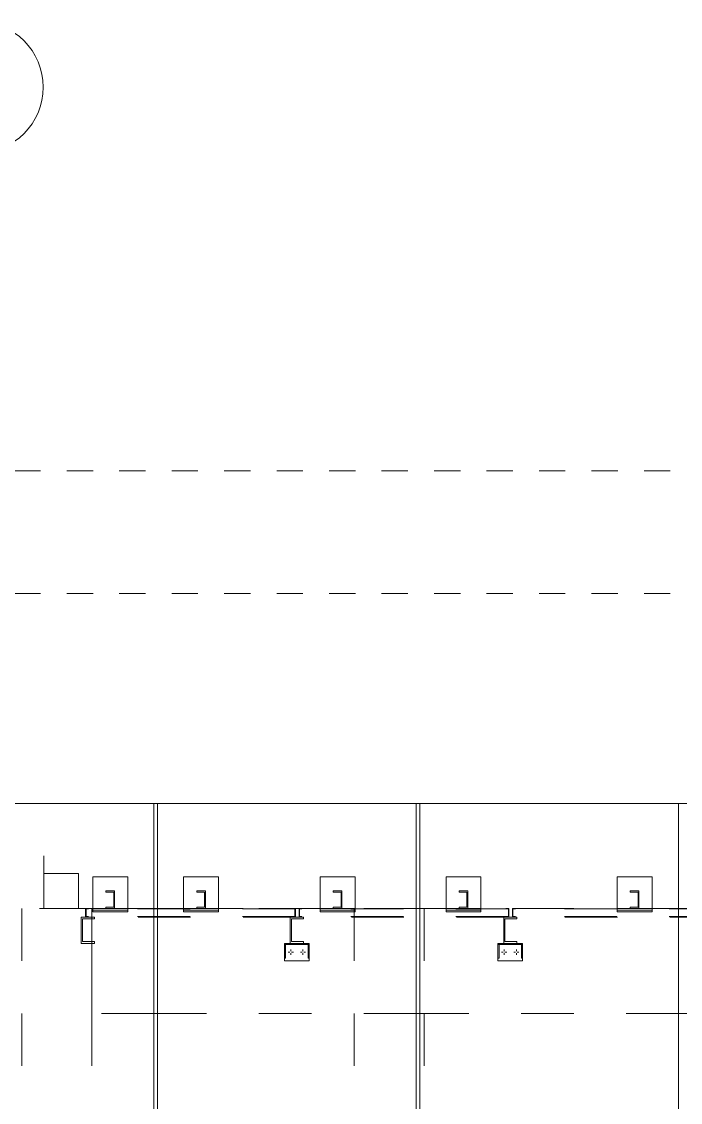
# Model space of a CAD drawing. Header units: millimetres. Extents: x 663313 to 1226001, y 1431724 to 1620898.
# Drawn here: x 663743.15 to 663746.92, y 1524741.27 to 1524747.45 of the extents above; entities that cross this region are included whole.
import ezdxf

# ---------------------------------------------------------------- set-up
doc = ezdxf.new("R2010")
doc.units = ezdxf.units.MM
for name, pattern in [('XKITLINE00', [0]), ('XKITLINE01', [4, 1, -1, 1, -1]), ('XKITLINE02', [4, 2, -2])]:
    doc.linetypes.add(name, pattern=pattern)
doc.layers.add('000 - 0_HIDE_OBJ_FRAMING_DEF_SUB', color=7, linetype='Continuous', plot=False)
for name, color, linetype, lineweight in [('Bolt', 7, 'Continuous', 0), ('Part', 7, 'Continuous', 0), ('S-GRID', 7, 'Continuous', 9)]:
    doc.layers.add(name, color=color, linetype=linetype, lineweight=lineweight)

# ---------------------------------------------------------------- blocks, each defined once
blk = doc.blocks.new('*A2520974')
at = {"layer": 'S-GRID', "color": 7, "linetype": 'XKITLINE01', "lineweight": 0}
blk.add_line((170.447252, 78.482036), (412.473057, 78.482036), dxfattribs=at)
blk = doc.blocks.new('*A2521975')
at = {"layer": 'S-GRID', "color": 7, "linetype": 'XKITLINE01', "lineweight": 0}
blk.add_line((170.447252, 73.815369), (412.473057, 73.815369), dxfattribs=at)
blk = doc.blocks.new('*A27151169')
at = {"layer": 'Part', "color": 7, "linetype": 'XKITLINE02', "lineweight": 0}
for p, q in [((324.898858, 63.148703), (323.565509, 63.148703)), ((323.565525, 61.815369), (323.565525, 63.148703)), ((324.898858, 61.815369), (324.898858, 63.148703)), ((364.901596, 63.148703), (363.568249, 63.148703)), ((363.568262, 63.148703), (363.568262, 61.815369)), ((364.901596, 61.815369), (364.901596, 63.148703)), ((323.565509, 61.815369), (324.898858, 61.815369)), ((363.568249, 61.815369), (364.901596, 61.815369))]:
    blk.add_line(p, q, dxfattribs=at)
blk = doc.blocks.new('*A27171171')
at = {"layer": 'Part', "color": 7, "linetype": 'XKITLINE02', "lineweight": 0}
for p, q in [((325.400606, 61.815369), (325.400589, 61.815369)), ((325.400589, 61.815369), (325.400589, 57.815369)), ((327.767257, 61.815369), (325.400589, 61.815369)), ((325.400606, 57.815369), (325.400606, 61.815369)), ((337.767257, 61.815369), (327.900591, 61.815369)), ((347.767257, 61.815369), (337.900591, 61.815369)), ((357.767257, 61.815369), (347.900591, 61.815369)), ((367.767257, 61.815369), (357.900591, 61.815369)), ((369.068292, 61.815369), (367.900591, 61.815369)), ((369.068275, 57.815369), (369.068275, 61.815369)), ((369.068292, 57.815369), (369.068292, 61.815369)), ((325.400589, 57.815369), (325.400606, 57.815369)), ((327.767257, 57.815369), (325.400589, 57.815369)), ((337.767257, 57.815369), (327.900591, 57.815369)), ((347.767257, 57.815369), (337.900591, 57.815369)), ((357.767257, 57.815369), (347.900591, 57.815369)), ((367.767257, 57.815369), (357.900591, 57.815369)), ((369.068292, 57.815369), (367.900591, 57.815369))]:
    blk.add_line(p, q, dxfattribs=at)
at = {"layer": 'Part', "color": 7, "linetype": 'XKITLINE00', "lineweight": 0}
for p, q in [((327.900591, 61.815369), (327.767257, 61.815369)), ((337.900591, 61.815369), (337.767257, 61.815369)), ((347.900591, 61.815369), (347.767257, 61.815369)), ((357.900591, 61.815369), (357.767257, 61.815369)), ((367.900591, 61.815369), (367.767257, 61.815369)), ((327.900591, 57.815369), (327.767257, 57.815369)), ((337.900591, 57.815369), (337.767257, 57.815369)), ((347.900591, 57.815369), (347.767257, 57.815369)), ((357.900591, 57.815369), (357.767257, 57.815369)), ((367.900591, 57.815369), (367.767257, 57.815369))]:
    blk.add_line(p, q, dxfattribs=at)
blk = doc.blocks.new('*A27181172')
at = {"layer": 'Part', "color": 7, "linetype": 'XKITLINE02', "lineweight": 0}
for p, q in [((323.565525, 61.815369), (323.565525, 65.815369)), ((327.767257, 65.815369), (323.565525, 65.815369)), ((323.565539, 61.815369), (323.565539, 65.815369)), ((337.767257, 65.815369), (327.900591, 65.815369)), ((347.767257, 65.815369), (337.900591, 65.815369)), ((357.767257, 65.815369), (347.900591, 65.815369)), ((366.402226, 65.815369), (357.900591, 65.815369)), ((366.402212, 61.815369), (366.402212, 65.815369)), ((366.402212, 65.815369), (366.402226, 65.815369)), ((366.402226, 65.815369), (366.402226, 61.815369)), ((327.767257, 61.815369), (323.565525, 61.815369)), ((337.767257, 61.815369), (327.900591, 61.815369)), ((347.767257, 61.815369), (337.900591, 61.815369)), ((357.767257, 61.815369), (347.900591, 61.815369)), ((366.402226, 61.815369), (357.900591, 61.815369)), ((366.402226, 61.815369), (366.402212, 61.815369))]:
    blk.add_line(p, q, dxfattribs=at)
at = {"layer": 'Part', "color": 7, "linetype": 'XKITLINE00', "lineweight": 0}
for p, q in [((327.900591, 65.815369), (327.767257, 65.815369)), ((337.900591, 65.815369), (337.767257, 65.815369)), ((347.900591, 65.815369), (347.767257, 65.815369)), ((357.900591, 65.815369), (357.767257, 65.815369)), ((327.900591, 61.815369), (327.767257, 61.815369)), ((337.900591, 61.815369), (337.767257, 61.815369)), ((347.900591, 61.815369), (347.767257, 61.815369)), ((357.900591, 61.815369), (357.767257, 61.815369))]:
    blk.add_line(p, q, dxfattribs=at)
blk = doc.blocks.new('*A27191173')
at = {"layer": 'Part', "color": 7, "linetype": 'XKITLINE02', "lineweight": 0}
for p, q in [((341.432171, 61.815369), (349.432171, 61.815369)), ((341.432171, 61.815369), (341.432171, 61.482036)), ((349.410837, 61.794036), (341.453504, 61.794036)), ((341.453504, 61.503369), (341.453504, 61.794036)), ((349.410837, 61.794036), (349.410837, 61.503369)), ((349.432171, 61.815369), (349.432171, 61.482036)), ((349.432171, 61.482036), (341.432171, 61.482036)), ((349.410837, 61.503369), (341.453504, 61.503369))]:
    blk.add_line(p, q, dxfattribs=at)
blk = doc.blocks.new('*A27391193')
at = {"layer": '000 - 0_HIDE_OBJ_FRAMING_DEF_SUB', "color": 7, "linetype": 'XKITLINE00', "lineweight": 0}
for p, q in [((347.767257, 65.815369), (337.90058, 65.815369)), ((337.900591, 51.882036), (337.900591, 65.815369)), ((347.767257, 65.815369), (347.767257, 51.882036))]:
    blk.add_line(p, q, dxfattribs=at)
at = {"layer": '000 - 0_HIDE_OBJ_FRAMING_DEF_SUB', "color": 7, "linetype": 'XKITLINE02', "lineweight": 0}
for p, q in [((337.90058, 65.815369), (337.90058, 51.882036)), ((347.767247, 65.815369), (347.767247, 51.882036))]:
    blk.add_line(p, q, dxfattribs=at)
blk = doc.blocks.new('*A27401194')
at = {"layer": '000 - 0_HIDE_OBJ_FRAMING_DEF_SUB', "color": 7, "linetype": 'XKITLINE00', "lineweight": 0}
for p, q in [((337.767257, 65.815369), (327.90058, 65.815369)), ((327.900591, 51.882036), (327.900591, 65.815369)), ((337.767257, 65.815369), (337.767257, 51.882036))]:
    blk.add_line(p, q, dxfattribs=at)
at = {"layer": '000 - 0_HIDE_OBJ_FRAMING_DEF_SUB', "color": 7, "linetype": 'XKITLINE02', "lineweight": 0}
for p, q in [((327.90058, 65.815369), (327.90058, 51.882036)), ((337.767247, 65.815369), (337.767247, 51.882036))]:
    blk.add_line(p, q, dxfattribs=at)
blk = doc.blocks.new('*A27411195')
at = {"layer": '000 - 0_HIDE_OBJ_FRAMING_DEF_SUB', "color": 7, "linetype": 'XKITLINE00', "lineweight": 0}
for q in [(322.433914, 65.815369), (327.767257, 51.882036)]:
    blk.add_line((327.767257, 65.815369), q, dxfattribs=at)
at = {"layer": '000 - 0_HIDE_OBJ_FRAMING_DEF_SUB', "color": 7, "linetype": 'XKITLINE02', "lineweight": 0}
blk.add_line((327.767247, 65.815369), (327.767247, 51.882036), dxfattribs=at)
blk = doc.blocks.new('*A27721226')
at = {"layer": 'Part', "color": 7, "linetype": 'XKITLINE02', "lineweight": 0}
for p, q in [((325.400618, 61.815369), (322.733934, 61.815369)), ((322.733934, 61.815369), (322.733934, 18.482036)), ((322.733951, 61.815369), (322.733951, 51.882036)), ((325.400601, 61.815369), (325.400601, 18.482036)), ((325.400601, 61.815369), (325.400618, 61.815369)), ((325.400618, 61.815369), (325.400618, 51.882036))]:
    blk.add_line(p, q, dxfattribs=at)
blk = doc.blocks.new('*A27731227')
at = {"layer": 'Part', "color": 7, "linetype": 'XKITLINE02', "lineweight": 0}
for p, q in [((338.067285, 61.815369), (335.400601, 61.815369)), ((335.400601, 61.815369), (335.400601, 18.482036)), ((335.400618, 61.815369), (335.400618, 31.882036)), ((338.067268, 61.815369), (338.067268, 18.482036)), ((338.067268, 61.815369), (338.067285, 61.815369)), ((338.067285, 61.815369), (338.067285, 31.882036))]:
    blk.add_line(p, q, dxfattribs=at)
blk = doc.blocks.new('*A28961350')
at = {"layer": 'Part', "color": 7, "linetype": 'XKITLINE02', "lineweight": 0}
for p, q in [((341.298837, 61.815369), (341.186475, 61.815369)), ((341.186475, 61.794036), (341.277504, 61.794036)), ((341.277503, 61.794036), (341.277504, 61.794036)), ((341.277504, 61.794036), (341.277504, 61.503369)), ((341.298836, 61.815369), (341.298837, 61.815369)), ((341.298837, 61.482036), (341.298837, 61.815369)), ((341.277504, 61.503369), (341.186475, 61.503369)), ((341.298837, 61.482036), (341.186475, 61.482036)), ((341.298836, 61.482036), (341.298837, 61.482036))]:
    blk.add_line(p, q, dxfattribs=at)
blk = doc.blocks.new('*A28971351')
at = {"layer": 'Part', "color": 7, "linetype": 'XKITLINE02', "lineweight": 0}
for p, q in [((333.165504, 61.815369), (333.053057, 61.815369)), ((333.053057, 61.794036), (333.14417, 61.794036)), ((333.14417, 61.794036), (333.14417, 61.794036)), ((333.14417, 61.794036), (333.14417, 61.503369)), ((333.165503, 61.815369), (333.165504, 61.815369)), ((333.165504, 61.482036), (333.165504, 61.815369)), ((333.14417, 61.503369), (333.053057, 61.503369)), ((333.165504, 61.482036), (333.053057, 61.482036)), ((333.165503, 61.482036), (333.165504, 61.482036))]:
    blk.add_line(p, q, dxfattribs=at)
blk = doc.blocks.new('*A29071361')
at = {"layer": 'Bolt', "color": 7, "linetype": 'XKITLINE00', "lineweight": 0}
for p, q in [((341.015457, 60.148703), (341.082057, 60.148703)), ((341.115457, 60.248703), (341.115457, 60.182103)), ((341.215457, 60.148703), (341.148857, 60.148703)), ((341.482123, 60.148703), (341.548723, 60.148703)), ((341.582123, 60.248703), (341.582123, 60.182103)), ((341.682123, 60.148703), (341.615523, 60.148703)), ((341.115457, 60.048703), (341.115457, 60.115303)), ((341.582123, 60.048703), (341.582123, 60.115303))]:
    blk.add_line(p, q, dxfattribs=at)
blk = doc.blocks.new('*A29081362')
at = {"layer": 'Part', "color": 7, "linetype": 'XKITLINE02', "lineweight": 0}
for p, q in [((341.815457, 60.482036), (341.775456, 60.482036)), ((341.775457, 59.915369), (341.775457, 60.482036)), ((341.815457, 60.482036), (341.815457, 59.915369)), ((341.775456, 59.915369), (341.815457, 59.915369)), ((341.815457, 59.915369), (341.815456, 59.915369))]:
    blk.add_line(p, q, dxfattribs=at)
blk = doc.blocks.new('*A29091363')
at = {"layer": 'Part', "color": 7, "linetype": 'XKITLINE02', "lineweight": 0}
for p, q in [((340.922123, 60.482036), (340.882123, 60.482036)), ((340.882123, 59.915369), (340.882123, 60.482036)), ((340.922123, 60.482036), (340.922123, 59.915369)), ((340.882123, 59.915369), (340.922123, 59.915369)), ((340.922123, 59.915369), (340.922123, 59.915369))]:
    blk.add_line(p, q, dxfattribs=at)
blk = doc.blocks.new('*A29101364')
at = {"layer": 'Part', "color": 7, "linetype": 'XKITLINE02', "lineweight": 0}
for p, q in [((341.815457, 60.482036), (340.882123, 60.482036)), ((340.882124, 60.482036), (340.882123, 59.815369)), ((341.815457, 60.435369), (340.882123, 60.435369)), ((341.815457, 60.435369), (341.815456, 60.435369)), ((341.815457, 60.482036), (341.815457, 59.815369)), ((341.815457, 59.815369), (341.815457, 60.435369)), ((340.882123, 59.815369), (341.815457, 59.815369))]:
    blk.add_line(p, q, dxfattribs=at)
blk = doc.blocks.new('*A29111365')
at = {"layer": 'Part', "color": 7, "linetype": 'XKITLINE02', "lineweight": 0}
for p, q in [((339.400574, 62.432036), (339.400574, 62.482036)), ((339.400574, 62.482036), (339.733921, 62.482036)), ((339.700587, 62.432036), (339.400574, 62.432036)), ((339.400587, 62.432036), (339.400587, 62.482036)), ((339.700574, 61.865369), (339.700574, 62.432036)), ((339.700587, 61.865369), (339.700587, 62.432036)), ((339.733907, 61.815369), (339.733907, 62.482036)), ((339.733921, 61.815369), (339.733921, 62.482036)), ((339.400574, 61.815369), (339.400574, 61.865369)), ((339.400574, 61.865369), (339.700587, 61.865369)), ((339.733921, 61.815369), (339.400574, 61.815369)), ((339.400587, 61.815369), (339.400587, 61.865369))]:
    blk.add_line(p, q, dxfattribs=at)
blk = doc.blocks.new('*A29121366')
at = {"layer": 'Part', "color": 7, "linetype": 'XKITLINE02', "lineweight": 0}
for p, q in [((338.900572, 61.748703), (338.900572, 61.815369)), ((338.900572, 61.815369), (338.900586, 61.815369)), ((338.900572, 61.815369), (340.233919, 61.815369)), ((338.900586, 61.748703), (338.900586, 61.815369)), ((340.233905, 61.748703), (340.233905, 61.815369)), ((340.233919, 61.815369), (340.233919, 61.748703)), ((338.900586, 61.748703), (338.900572, 61.748703)), ((338.900572, 61.748703), (340.233919, 61.748703))]:
    blk.add_line(p, q, dxfattribs=at)
blk = doc.blocks.new('*A29161370')
at = {"layer": 'Part', "color": 7, "linetype": 'XKITLINE02', "lineweight": 0}
for p, q in [((333.298837, 61.815369), (341.298837, 61.815369)), ((333.298837, 61.815369), (333.298837, 61.482036)), ((341.277504, 61.794036), (333.32017, 61.794036)), ((333.32017, 61.503369), (333.32017, 61.794036)), ((341.277504, 61.794036), (341.277504, 61.503369)), ((341.298837, 61.815369), (341.298837, 61.482036)), ((341.298837, 61.482036), (333.298837, 61.482036)), ((341.277504, 61.503369), (333.32017, 61.503369))]:
    blk.add_line(p, q, dxfattribs=at)
blk = doc.blocks.new('*A29171371')
at = {"layer": 'Part', "color": 7, "linetype": 'XKITLINE02', "lineweight": 0}
for p, q in [((325.165504, 61.815369), (333.165504, 61.815369)), ((325.165504, 61.815369), (325.165504, 61.482036)), ((333.14417, 61.794036), (325.186837, 61.794036)), ((325.186837, 61.503369), (325.186837, 61.794036)), ((333.14417, 61.794036), (333.14417, 61.503369)), ((333.165504, 61.815369), (333.165504, 61.482036)), ((333.165504, 61.482036), (325.165504, 61.482036)), ((333.14417, 61.503369), (325.186837, 61.503369))]:
    blk.add_line(p, q, dxfattribs=at)
blk = doc.blocks.new('*A29181372')
at = {"layer": 'Bolt', "color": 7, "linetype": 'XKITLINE00', "lineweight": 0}
for p, q in [((332.882123, 60.148703), (332.948723, 60.148703)), ((332.982123, 60.248703), (332.982123, 60.182103)), ((333.082123, 60.148703), (333.015523, 60.148703)), ((333.34879, 60.148703), (333.41539, 60.148703)), ((333.44879, 60.248703), (333.44879, 60.182103)), ((333.54879, 60.148703), (333.48219, 60.148703)), ((332.982123, 60.048703), (332.982123, 60.115303)), ((333.44879, 60.048703), (333.44879, 60.115303))]:
    blk.add_line(p, q, dxfattribs=at)
blk = doc.blocks.new('*A29191373')
at = {"layer": 'Part', "color": 7, "linetype": 'XKITLINE02', "lineweight": 0}
for p, q in [((333.682123, 60.482036), (333.642123, 60.482036)), ((333.642123, 59.915369), (333.642123, 60.482036)), ((333.682123, 60.482036), (333.682123, 59.915369)), ((333.642123, 59.915369), (333.682123, 59.915369)), ((333.682123, 59.915369), (333.682123, 59.915369))]:
    blk.add_line(p, q, dxfattribs=at)
blk = doc.blocks.new('*A29201374')
at = {"layer": 'Part', "color": 7, "linetype": 'XKITLINE02', "lineweight": 0}
for p, q in [((332.78879, 60.482036), (332.748789, 60.482036)), ((332.74879, 59.915369), (332.74879, 60.482036)), ((332.78879, 60.482036), (332.78879, 59.915369)), ((332.748789, 59.915369), (332.78879, 59.915369)), ((332.78879, 59.915369), (332.788789, 59.915369))]:
    blk.add_line(p, q, dxfattribs=at)
blk = doc.blocks.new('*A29211375')
at = {"layer": 'Part', "color": 7, "linetype": 'XKITLINE02', "lineweight": 0}
for p, q in [((333.682124, 60.482036), (332.748789, 60.482036)), ((333.682123, 60.435369), (332.748789, 60.435369)), ((332.74879, 60.482036), (332.74879, 59.815369)), ((333.682123, 59.815369), (333.682123, 60.435369)), ((333.682123, 60.435369), (333.682123, 60.435369)), ((333.682124, 60.482036), (333.682124, 59.815369)), ((332.74879, 59.815369), (333.682124, 59.815369))]:
    blk.add_line(p, q, dxfattribs=at)
blk = doc.blocks.new('*A29221376')
at = {"layer": 'Part', "color": 7, "linetype": 'XKITLINE02', "lineweight": 0}
for p, q in [((329.400574, 62.432036), (329.400574, 62.482036)), ((329.400574, 62.482036), (329.733921, 62.482036)), ((329.700587, 62.432036), (329.400574, 62.432036)), ((329.400587, 62.432036), (329.400587, 62.482036)), ((329.700574, 61.865369), (329.700574, 62.432036)), ((329.700587, 61.865369), (329.700587, 62.432036)), ((329.733907, 61.815369), (329.733907, 62.482036)), ((329.733921, 61.815369), (329.733921, 62.482036)), ((329.400574, 61.815369), (329.400574, 61.865369)), ((329.400574, 61.865369), (329.700587, 61.865369)), ((329.733921, 61.815369), (329.400574, 61.815369)), ((329.400587, 61.815369), (329.400587, 61.865369))]:
    blk.add_line(p, q, dxfattribs=at)
blk = doc.blocks.new('*A29231377')
at = {"layer": 'Part', "color": 7, "linetype": 'XKITLINE02', "lineweight": 0}
for p, q in [((334.600574, 62.432036), (334.600574, 62.482036)), ((334.600574, 62.482036), (334.933921, 62.482036)), ((334.900587, 62.432036), (334.600574, 62.432036)), ((334.600587, 62.432036), (334.600587, 62.482036)), ((334.900574, 61.865369), (334.900574, 62.432036)), ((334.900587, 61.865369), (334.900587, 62.432036)), ((334.933907, 61.815369), (334.933907, 62.482036)), ((334.933921, 61.815369), (334.933921, 62.482036)), ((334.600574, 61.815369), (334.600574, 61.865369)), ((334.600574, 61.865369), (334.900587, 61.865369)), ((334.933921, 61.815369), (334.600574, 61.815369)), ((334.600587, 61.815369), (334.600587, 61.865369))]:
    blk.add_line(p, q, dxfattribs=at)
blk = doc.blocks.new('*A29241378')
at = {"layer": 'Part', "color": 7, "linetype": 'XKITLINE02', "lineweight": 0}
for p, q in [((328.900572, 61.748703), (328.900572, 61.815369)), ((328.900572, 61.815369), (328.900586, 61.815369)), ((328.900572, 61.815369), (330.233919, 61.815369)), ((328.900586, 61.748703), (328.900586, 61.815369)), ((330.233905, 61.748703), (330.233905, 61.815369)), ((330.233919, 61.815369), (330.233919, 61.748703)), ((328.900586, 61.748703), (328.900572, 61.748703)), ((328.900572, 61.748703), (330.233919, 61.748703))]:
    blk.add_line(p, q, dxfattribs=at)
blk = doc.blocks.new('*A29251379')
at = {"layer": 'Part', "color": 7, "linetype": 'XKITLINE02', "lineweight": 0}
for p, q in [((334.100572, 61.748703), (334.100572, 61.815369)), ((334.100572, 61.815369), (334.100586, 61.815369)), ((334.100572, 61.815369), (335.433919, 61.815369)), ((334.100586, 61.748703), (334.100586, 61.815369)), ((335.433905, 61.748703), (335.433905, 61.815369)), ((335.433919, 61.815369), (335.433919, 61.748703)), ((334.100586, 61.748703), (334.100572, 61.748703)), ((334.100572, 61.748703), (335.433919, 61.748703))]:
    blk.add_line(p, q, dxfattribs=at)
blk = doc.blocks.new('*A29321386')
at = {"layer": 'Part', "color": 7, "linetype": 'XKITLINE02', "lineweight": 0}
for p, q in [((325.278028, 61.815369), (325.165503, 61.815369)), ((325.165504, 61.815369), (325.165504, 61.482036)), ((325.278028, 61.794036), (325.186836, 61.794036)), ((325.186837, 61.503369), (325.186837, 61.794036)), ((325.165503, 61.482036), (325.165504, 61.482036)), ((325.165504, 61.482036), (325.278028, 61.482036)), ((325.186836, 61.503369), (325.186837, 61.503369)), ((325.186837, 61.503369), (325.278028, 61.503369))]:
    blk.add_line(p, q, dxfattribs=at)
blk = doc.blocks.new('*A29391393')
at = {"layer": 'Part', "color": 7, "linetype": 'XKITLINE02', "lineweight": 0}
for p, q in [((325.433905, 61.748703), (325.433905, 61.815369)), ((325.433905, 61.815369), (325.433919, 61.815369)), ((325.433905, 61.815369), (326.767252, 61.815369)), ((325.433919, 61.748703), (325.433919, 61.815369)), ((326.767239, 61.748703), (326.767239, 61.815369)), ((326.767252, 61.815369), (326.767252, 61.748703)), ((325.433919, 61.748703), (325.433905, 61.748703)), ((325.433905, 61.748703), (326.767252, 61.748703))]:
    blk.add_line(p, q, dxfattribs=at)
blk = doc.blocks.new('*A29401394')
at = {"layer": 'Part', "color": 7, "linetype": 'XKITLINE02', "lineweight": 0}
for p, q in [((325.933907, 62.432036), (325.933907, 62.482036)), ((325.933907, 62.482036), (326.267254, 62.482036)), ((326.233921, 62.432036), (325.933907, 62.432036)), ((325.933921, 62.432036), (325.933921, 62.482036)), ((326.233907, 61.865369), (326.233907, 62.432036)), ((326.233921, 61.865369), (326.233921, 62.432036)), ((326.26724, 61.815369), (326.26724, 62.482036)), ((326.267254, 61.815369), (326.267254, 62.482036)), ((325.933907, 61.815369), (325.933907, 61.865369)), ((325.933907, 61.865369), (326.233921, 61.865369)), ((326.267254, 61.815369), (325.933907, 61.815369)), ((325.933921, 61.815369), (325.933921, 61.865369))]:
    blk.add_line(p, q, dxfattribs=at)
blk = doc.blocks.new('*A29411395')
at = {"layer": 'Part', "color": 7, "linetype": 'XKITLINE02', "lineweight": 0}
for p, q in [((330.233921, 63.015369), (328.900587, 63.015369)), ((328.900587, 63.015369), (328.900587, 61.682036)), ((328.900588, 61.682036), (328.900588, 63.015369)), ((330.233921, 61.682036), (330.233921, 63.015369)), ((330.233921, 63.015369), (330.233921, 61.682036)), ((328.900587, 61.682036), (330.233921, 61.682036))]:
    blk.add_line(p, q, dxfattribs=at)
blk = doc.blocks.new('*A29421396')
at = {"layer": 'Part', "color": 7, "linetype": 'XKITLINE02', "lineweight": 0}
for p, q in [((335.433921, 63.015369), (334.100587, 63.015369)), ((334.100587, 63.015369), (334.100587, 61.682036)), ((334.100588, 61.682036), (334.100588, 63.015369)), ((335.433921, 61.682036), (335.433921, 63.015369)), ((335.433921, 63.015369), (335.433921, 61.682036)), ((334.100587, 61.682036), (335.433921, 61.682036))]:
    blk.add_line(p, q, dxfattribs=at)
blk = doc.blocks.new('*A29431397')
at = {"layer": 'Part', "color": 7, "linetype": 'XKITLINE02', "lineweight": 0}
for p, q in [((340.233921, 63.015369), (338.900587, 63.015369)), ((338.900587, 63.015369), (338.900587, 61.682036)), ((338.900588, 61.682036), (338.900588, 63.015369)), ((340.233921, 61.682036), (340.233921, 63.015369)), ((340.233921, 63.015369), (340.233921, 61.682036)), ((338.900587, 61.682036), (340.233921, 61.682036))]:
    blk.add_line(p, q, dxfattribs=at)
blk = doc.blocks.new('*A29441398')
at = {"layer": 'Part', "color": 7, "linetype": 'XKITLINE02', "lineweight": 0}
for p, q in [((325.433921, 61.682036), (325.433921, 63.015369)), ((326.767255, 63.015369), (325.433921, 63.015369)), ((325.433921, 63.015369), (325.433921, 61.682036)), ((326.767254, 63.015369), (326.767254, 61.682036)), ((326.767255, 61.682036), (326.767255, 63.015369)), ((325.433921, 61.682036), (326.767255, 61.682036))]:
    blk.add_line(p, q, dxfattribs=at)
blk = doc.blocks.new('*A29451399')
at = {"layer": 'S-GRID', "color": 7, "linetype": 'XKITLINE00', "lineweight": 0}
for p, q in [((313.486253, 95.604862), (321.048265, 95.604862)), ((313.486253, 90.604862), (321.048265, 90.604862))]:
    blk.add_line(p, q, dxfattribs=at)
for centre, start, end in [((313.486253, 93.104862), 90, 270), ((321.048265, 93.104862), 270, 90)]:
    blk.add_arc(centre, 2.5, start, end, dxfattribs=at)
blk = doc.blocks.new('*A29461400')
at = {"layer": 'Part', "color": 7, "linetype": 'XKITLINE02', "lineweight": 0}
for p, q in [((341.598817, 61.482036), (341.098817, 61.482036)), ((341.098817, 61.482036), (341.098817, 60.482036)), ((341.142151, 60.548703), (341.142151, 61.415369)), ((341.142151, 61.415369), (341.598817, 61.415369)), ((341.598817, 61.415369), (341.598817, 61.482036)), ((341.598817, 60.548703), (341.142151, 60.548703)), ((341.598817, 60.482036), (341.598817, 60.548703)), ((341.098817, 60.482036), (341.598817, 60.482036))]:
    blk.add_line(p, q, dxfattribs=at)
blk = doc.blocks.new('*A29471401')
at = {"layer": 'Part', "color": 7, "linetype": 'XKITLINE02', "lineweight": 0}
for p, q in [((333.465484, 61.482036), (332.965484, 61.482036)), ((332.965484, 61.482036), (332.965484, 60.482036)), ((333.008817, 60.548703), (333.008817, 61.415369)), ((333.008817, 61.415369), (333.465484, 61.415369)), ((333.465484, 61.415369), (333.465484, 61.482036)), ((333.465484, 60.548703), (333.008817, 60.548703)), ((333.465484, 60.482036), (333.465484, 60.548703)), ((332.965484, 60.482036), (333.465484, 60.482036))]:
    blk.add_line(p, q, dxfattribs=at)
blk = doc.blocks.new('*A29481402')
at = {"layer": 'Part', "color": 7, "linetype": 'XKITLINE02', "lineweight": 0}
for p, q in [((325.49884, 61.482036), (324.998839, 61.482036)), ((324.99884, 61.482036), (324.99884, 60.482036)), ((325.042172, 61.415369), (325.49884, 61.415369)), ((325.042173, 60.548703), (325.042173, 61.415369)), ((325.49884, 61.415369), (325.49884, 61.482036)), ((325.49884, 60.548703), (325.042172, 60.548703)), ((325.49884, 60.482036), (325.49884, 60.548703)), ((324.998839, 60.482036), (325.49884, 60.482036))]:
    blk.add_line(p, q, dxfattribs=at)
blk = doc.blocks.new('*A29501404')
at = {"layer": 'Part', "color": 7, "linetype": 'XKITLINE02', "lineweight": 0}
for p, q in [((341.544527, 61.815369), (341.43217, 61.815369)), ((341.432171, 61.815369), (341.432171, 61.482036)), ((341.544527, 61.794036), (341.453503, 61.794036)), ((341.453504, 61.503369), (341.453504, 61.794036)), ((341.43217, 61.482036), (341.432171, 61.482036)), ((341.432171, 61.482036), (341.544527, 61.482036)), ((341.453503, 61.503369), (341.453504, 61.503369)), ((341.453504, 61.503369), (341.544527, 61.503369))]:
    blk.add_line(p, q, dxfattribs=at)
blk = doc.blocks.new('*A29511405')
at = {"layer": 'Part', "color": 7, "linetype": 'XKITLINE02', "lineweight": 0}
for p, q in [((333.411278, 61.815369), (333.298836, 61.815369)), ((333.298837, 61.815369), (333.298837, 61.482036)), ((333.32017, 61.503369), (333.32017, 61.794036)), ((333.411278, 61.794036), (333.32017, 61.794036)), ((333.298836, 61.482036), (333.298837, 61.482036)), ((333.298837, 61.482036), (333.411278, 61.482036)), ((333.32017, 61.503369), (333.32017, 61.503369)), ((333.32017, 61.503369), (333.411278, 61.503369))]:
    blk.add_line(p, q, dxfattribs=at)
blk = doc.blocks.new('*A31731627')
at = {"layer": 'Part', "color": 7, "linetype": 'XKITLINE02', "lineweight": 0}
for p, q in [((345.920574, 62.432036), (345.920574, 62.482036)), ((345.920574, 62.482036), (346.253921, 62.482036)), ((346.220587, 62.432036), (345.920574, 62.432036)), ((345.920587, 62.432036), (345.920587, 62.482036)), ((346.220574, 61.865369), (346.220574, 62.432036)), ((346.220587, 61.865369), (346.220587, 62.432036)), ((346.253907, 61.815369), (346.253907, 62.482036)), ((346.253921, 61.815369), (346.253921, 62.482036)), ((345.920574, 61.815369), (345.920574, 61.865369)), ((345.920574, 61.865369), (346.220587, 61.865369)), ((346.253921, 61.815369), (345.920574, 61.815369)), ((345.920587, 61.815369), (345.920587, 61.865369))]:
    blk.add_line(p, q, dxfattribs=at)
blk = doc.blocks.new('*A31751629')
at = {"layer": 'Part', "color": 7, "linetype": 'XKITLINE02', "lineweight": 0}
for p, q in [((345.420572, 61.748703), (345.420572, 61.815369)), ((345.420572, 61.815369), (345.420586, 61.815369)), ((345.420572, 61.815369), (346.753919, 61.815369)), ((345.420586, 61.748703), (345.420586, 61.815369)), ((346.753905, 61.748703), (346.753905, 61.815369)), ((346.753919, 61.815369), (346.753919, 61.748703)), ((345.420586, 61.748703), (345.420572, 61.748703)), ((345.420572, 61.748703), (346.753919, 61.748703))]:
    blk.add_line(p, q, dxfattribs=at)
blk = doc.blocks.new('*A31831637')
at = {"layer": 'Part', "color": 7, "linetype": 'XKITLINE02', "lineweight": 0}
for p, q in [((346.753921, 63.015369), (345.420587, 63.015369)), ((345.420587, 63.015369), (345.420587, 61.682036)), ((345.420588, 61.682036), (345.420588, 63.015369)), ((346.753921, 61.682036), (346.753921, 63.015369)), ((346.753921, 63.015369), (346.753921, 61.682036)), ((345.420587, 61.682036), (346.753921, 61.682036))]:
    blk.add_line(p, q, dxfattribs=at)

msp = doc.modelspace()

# ---------------------------------------------------------------- block references
at = {"color": 7, "lineweight": 0, "xscale": 0.15, "yscale": 0.15, "zscale": 0.15}
for name in ['*A29451399', '*A2520974', '*A2521975', '*A27411195', '*A27181172', '*A27401194', '*A27391193', '*A27151169', '*A29441398', '*A29411395', '*A29421396', '*A29431397', '*A31831637', '*A29401394', '*A29221376', '*A29231377', '*A29111365', '*A31731627', '*A27721226', '*A29171371', '*A29321386', '*A27171171', '*A29391393', '*A29241378', '*A28971351', '*A29161370', '*A29511405', '*A29251379', '*A27731227', '*A29121366', '*A28961350', '*A27191173', '*A29501404', '*A31751629', '*A29481402', '*A29471401', '*A29461400', '*A29201374', '*A29211375', '*A29181372', '*A29191373', '*A29091363', '*A29101364', '*A29071361', '*A29081362']:
    msp.add_blockref(name, (663694.7436, 1524733.1057), dxfattribs=at)

doc.saveas('drawing.dxf')
